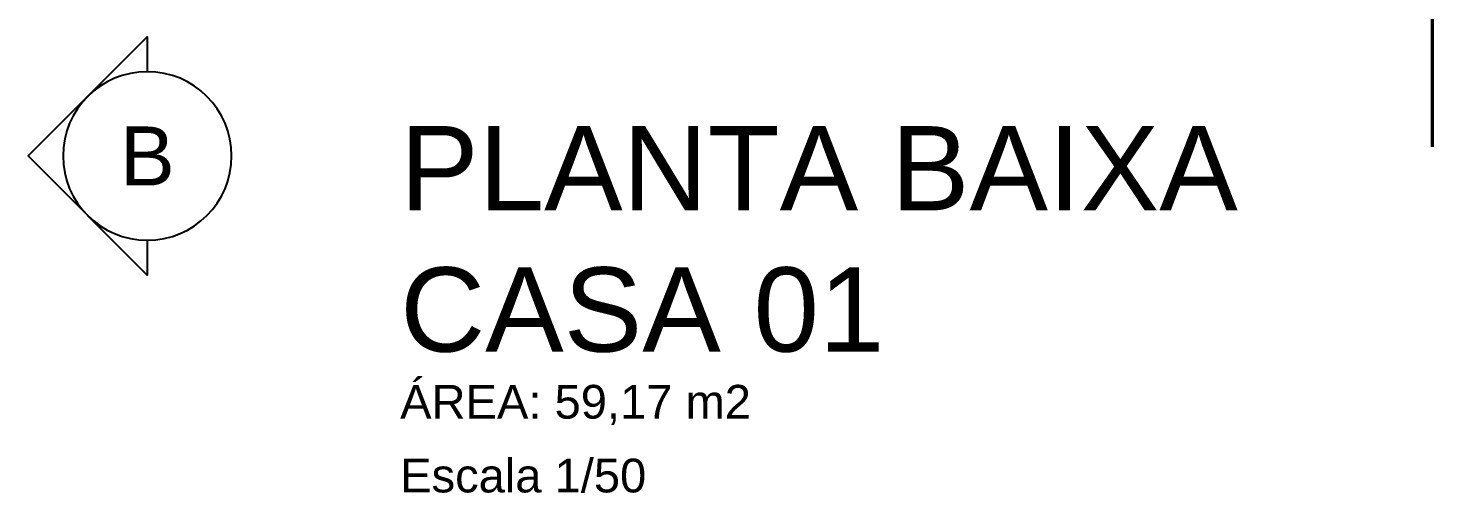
# Model space of a CAD drawing. Header units: metres. Extents: x 49 to 320, y -91 to 27.
# Drawn here: x 149.415 to 153.584, y 3.16 to 4.538 of the extents above; entities that cross this region are included whole.
import ezdxf
from ezdxf.enums import TextEntityAlignment as Align

# ---------------------------------------------------------------- set-up
doc = ezdxf.new("R2010")
doc.units = ezdxf.units.M
doc.header["$LTSCALE"] = 0.2
doc.layers.add('ARQ-___-___-LEG', color=3, linetype='Continuous')
doc.layers.add('ARQ-___-___-TXT', color=4, linetype='Continuous')
doc.styles.add('REGUA140', font='arial.ttf')
doc.styles.add('REGUA200', font='arial.ttf')
doc.styles.add('REGUA80', font='arial.ttf')

# ---------------------------------------------------------------- blocks, each defined once
blk = doc.blocks.new('Corte2')
at = {"color": 4}
blk.add_lwpolyline([(-5, 0), (-7.071, 0), (0, 7.071), (7.071, 0), (5, 0, 1)], format="xyb", close=True, dxfattribs=at)
blk.add_arc((0, 0), 5, 180, 0)
at = {"color": 4, "linetype": 'ByBlock'}
for points in [[(9, 0), (9, 1), (10, 0), (10, 1)], [(11, 0), (11, 1), (24, 0), (24, 1)]]:
    blk.add_solid(points, dxfattribs=at)
at = {"color": 0, "linetype": 'ByBlock', "style": 'REGUA140', "width": 1.4}
blk.add_attdef('CODCORTE', text='', height=3.5, dxfattribs=at).set_placement((0, 0), align=Align.MIDDLE)
blk = doc.blocks.new('Titul1')
at = {"color": 6, "style": 'REGUA200', "width": 1.4}
blk.add_attdef('TITULO', (0, 0), '', height=5, dxfattribs=at)
at = {"color": 0, "style": 'REGUA80', "width": 1.4}
blk.add_attdef('ESCALA', (0, -3.975), '', height=2, dxfattribs=at)

msp = doc.modelspace()

# ---------------------------------------------------------------- linework, layer by layer
at = {"layer": 'ARQ-___-___-TXT', "const_width": 0.01}
msp.add_lwpolyline([(153.5789, 25.186), (153.5789, 4.186)], dxfattribs=at)

# ---------------------------------------------------------------- block references
at = {"layer": 'ARQ-___-___-LEG'}
ref = msp.add_blockref('Corte2', (149.7685, 4.1592), dxfattribs=dict(at, xscale=0.05, yscale=0.05, zscale=0.05, rotation=90))
ref.add_attrib('CODCORTE', 'B', dxfattribs={"layer": '0', "color": 0, "linetype": 'ByBlock', "height": 0.175, "style": 'REGUA140'}).set_placement((149.7685, 4.1592), align=Align.MIDDLE)
ref = msp.add_blockref('Titul1', (150.5182, 3.9979), dxfattribs=dict(at, xscale=0.05, yscale=0.05, zscale=0.05))
ref.add_attrib('TITULO', 'PLANTA BAIXA', (150.5182, 3.9979), dxfattribs={"layer": '0', "color": 6, "height": 0.25, "style": 'REGUA200'})
ref.add_attrib('ESCALA', 'Escala 1/50', (150.5182, 3.1612), dxfattribs={"layer": '0', "color": 0, "height": 0.1, "style": 'REGUA80'})
ref = msp.add_blockref('Titul1', (150.5182, 3.5788), dxfattribs=dict(at, xscale=0.05, yscale=0.05, zscale=0.05))
ref.add_attrib('TITULO', 'CASA 01', (150.5182, 3.5788), dxfattribs={"layer": '0', "color": 6, "height": 0.25, "style": 'REGUA200'})
ref.add_attrib('ESCALA', 'ÁREA: 59,17 m2', (150.5182, 3.3801), dxfattribs={"layer": '0', "color": 0, "height": 0.1, "style": 'REGUA80'})

doc.saveas('drawing.dxf')
